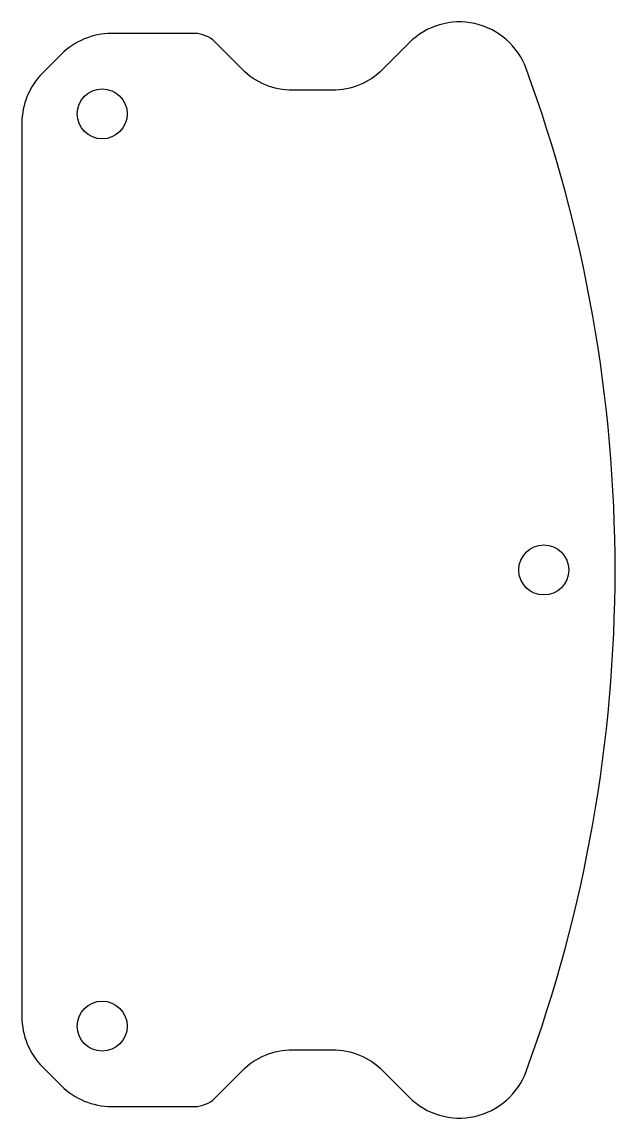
# Model space of a CAD drawing. Header units: millimetres. Extents: x -39.1 to 2.5, y -38.5 to 38.2.
import ezdxf

# ---------------------------------------------------------------- set-up
doc = ezdxf.new("R2010")
doc.units = ezdxf.units.MM
doc.layers.get('0').update_dxf_attribs({"linetype": 'CONTINUOUS'})

msp = doc.modelspace()

# ---------------------------------------------------------------- linework, layer by layer
msp.add_lwpolyline([(-11.949, -37.077, 0.547864), (-3.76, -35.272, 0.177524), (-3.76, 34.937, 0.547864), (-11.949, 36.742), (-13.82, 34.871, -0.198912), (-17.338, 33.414), (-20.126, 33.414, -0.198912), (-23.644, 34.871), (-25.577, 36.805, 0.198912), (-26.985, 37.388), (-32.813, 37.388, 0.198912), (-36.33, 35.93), (-37.633, 34.628, 0.198912), (-39.09, 31.11), (-39.09, -31.445, 0.198912), (-37.633, -34.963), (-36.33, -36.265, 0.198912), (-32.813, -37.722), (-26.985, -37.722, 0.198912), (-25.577, -37.139), (-23.644, -35.206, -0.198912), (-20.126, -33.749), (-17.338, -33.749, -0.198912), (-13.82, -35.206)], format="xyb", close=True)
for centre in [(-33.464, 31.761), (-2.528, -0.167), (-33.464, -32.096)]:
    msp.add_circle(centre, 1.75)

doc.saveas('drawing.dxf')
